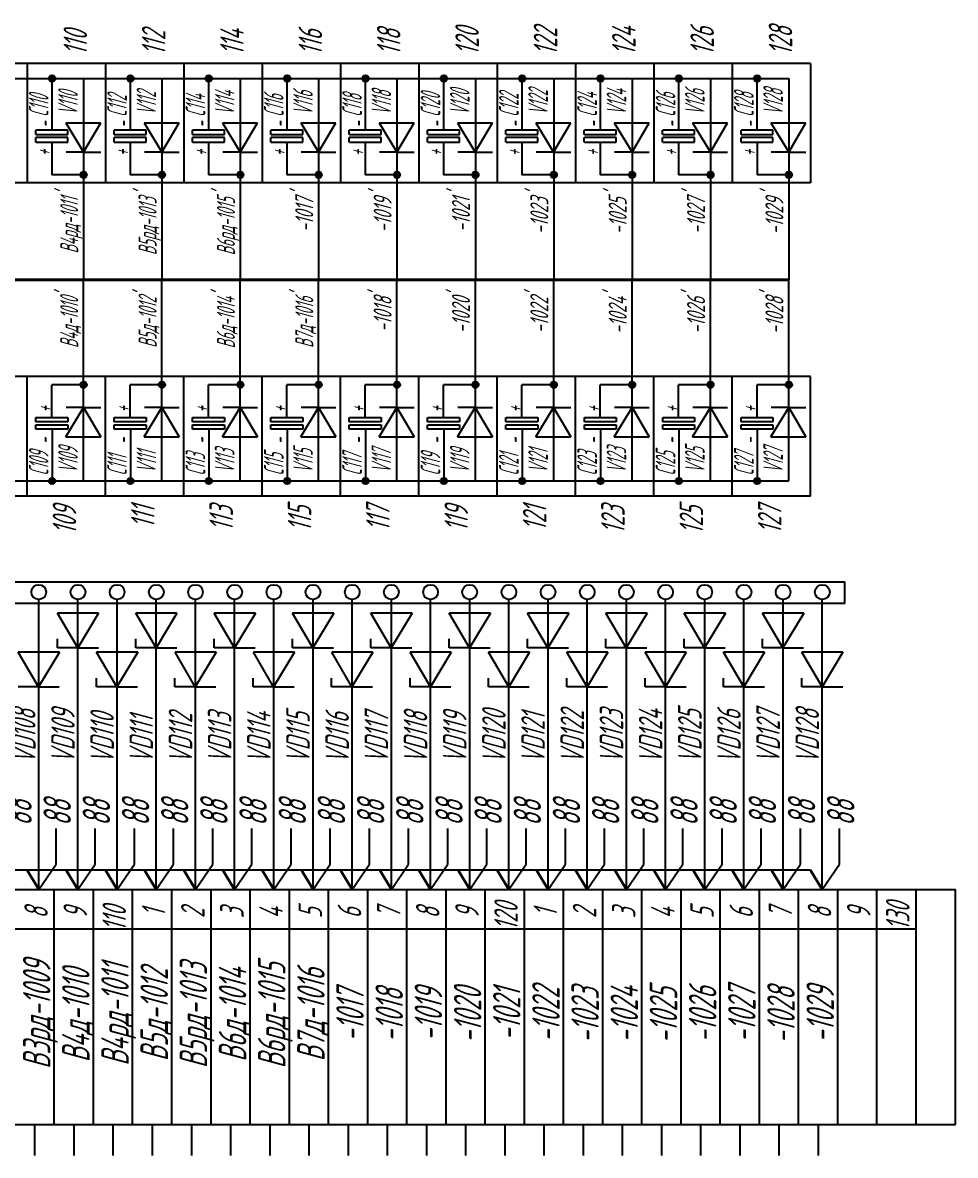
# Model space of a CAD drawing. Header units: millimetres. Extents: x -680 to 9204, y -4430 to 7779.
# Drawn here: x 4011 to 4130, y -177.6 to -33 of the extents above; entities that cross this region are included whole.
import ezdxf
from ezdxf.enums import TextEntityAlignment as Align

# ---------------------------------------------------------------- set-up
doc = ezdxf.new("R2010")
doc.units = ezdxf.units.MM
doc.layers.get('Defpoints').update_dxf_attribs({"color": 33})
doc.layers.add('ТЕКСТ', color=2, linetype='Continuous')
doc.styles.add('Simplex', font='simplex.shx', dxfattribs={"width": 0.7, "oblique": 15})

msp = doc.modelspace()

# ---------------------------------------------------------------- hatches: boundary and pattern name
h = msp.add_hatch(color=256)
edge = h.paths.add_edge_path()
edge.add_arc((4014.708, -40.125), 0.412, 0, 360)
h = msp.add_hatch(color=256)
edge = h.paths.add_edge_path()
edge.add_arc((4024.708, -40.125), 0.412, 0, 360)
h = msp.add_hatch(color=256)
edge = h.paths.add_edge_path()
edge.add_arc((4034.708, -40.125), 0.412, 0, 360)
h = msp.add_hatch(color=256)
edge = h.paths.add_edge_path()
edge.add_arc((4044.708, -40.125), 0.412, 0, 360)
h = msp.add_hatch(color=256)
edge = h.paths.add_edge_path()
edge.add_arc((4054.708, -40.125), 0.412, 0, 360)
h = msp.add_hatch(color=256)
edge = h.paths.add_edge_path()
edge.add_arc((4064.708, -40.125), 0.412, 0, 360)
h = msp.add_hatch(color=256)
edge = h.paths.add_edge_path()
edge.add_arc((4074.708, -40.125), 0.412, 0, 360)
h = msp.add_hatch(color=256)
edge = h.paths.add_edge_path()
edge.add_arc((4084.708, -40.125), 0.412, 0, 360)
h = msp.add_hatch(color=256)
edge = h.paths.add_edge_path()
edge.add_arc((4094.708, -40.125), 0.412, 0, 360)
h = msp.add_hatch(color=256)
edge = h.paths.add_edge_path()
edge.add_arc((4104.708, -40.125), 0.412, 0, 360)
h = msp.add_hatch(color=256)
edge = h.paths.add_edge_path()
edge.add_arc((4018.739, -52.416), 0.412, 0, 360)
h = msp.add_hatch(color=256)
edge = h.paths.add_edge_path()
edge.add_arc((4028.739, -52.416), 0.412, 0, 360)
h = msp.add_hatch(color=256)
edge = h.paths.add_edge_path()
edge.add_arc((4038.739, -52.416), 0.412, 0, 360)
h = msp.add_hatch(color=256)
edge = h.paths.add_edge_path()
edge.add_arc((4048.739, -52.416), 0.412, 0, 360)
h = msp.add_hatch(color=256)
edge = h.paths.add_edge_path()
edge.add_arc((4058.739, -52.416), 0.412, 0, 360)
h = msp.add_hatch(color=256)
edge = h.paths.add_edge_path()
edge.add_arc((4068.739, -52.416), 0.412, 0, 360)
h = msp.add_hatch(color=256)
edge = h.paths.add_edge_path()
edge.add_arc((4078.739, -52.416), 0.412, 0, 360)
h = msp.add_hatch(color=256)
edge = h.paths.add_edge_path()
edge.add_arc((4088.739, -52.416), 0.412, 0, 360)
h = msp.add_hatch(color=256)
edge = h.paths.add_edge_path()
edge.add_arc((4098.739, -52.416), 0.412, 0, 360)
h = msp.add_hatch(color=256)
edge = h.paths.add_edge_path()
edge.add_arc((4108.739, -52.416), 0.412, 0, 360)
h = msp.add_hatch(color=256)
edge = h.paths.add_edge_path()
edge.add_arc((4018.739, -79.206), 0.412, 0, 360)
h = msp.add_hatch(color=256)
edge = h.paths.add_edge_path()
edge.add_arc((4028.739, -79.206), 0.412, 0, 360)
h = msp.add_hatch(color=256)
edge = h.paths.add_edge_path()
edge.add_arc((4038.739, -79.206), 0.412, 0, 360)
h = msp.add_hatch(color=256)
edge = h.paths.add_edge_path()
edge.add_arc((4048.739, -79.206), 0.412, 0, 360)
h = msp.add_hatch(color=256)
edge = h.paths.add_edge_path()
edge.add_arc((4058.739, -79.206), 0.412, 0, 360)
h = msp.add_hatch(color=256)
edge = h.paths.add_edge_path()
edge.add_arc((4068.739, -79.206), 0.412, 0, 360)
h = msp.add_hatch(color=256)
edge = h.paths.add_edge_path()
edge.add_arc((4078.739, -79.206), 0.412, 0, 360)
h = msp.add_hatch(color=256)
edge = h.paths.add_edge_path()
edge.add_arc((4088.739, -79.206), 0.412, 0, 360)
h = msp.add_hatch(color=256)
edge = h.paths.add_edge_path()
edge.add_arc((4098.739, -79.206), 0.412, 0, 360)
h = msp.add_hatch(color=256)
edge = h.paths.add_edge_path()
edge.add_arc((4108.739, -79.206), 0.412, 0, 360)
h = msp.add_hatch(color=256)
edge = h.paths.add_edge_path()
edge.add_arc((4014.708, -91.497), 0.412, 0, 360)
h = msp.add_hatch(color=256)
edge = h.paths.add_edge_path()
edge.add_arc((4024.708, -91.497), 0.412, 0, 360)
h = msp.add_hatch(color=256)
edge = h.paths.add_edge_path()
edge.add_arc((4034.708, -91.497), 0.412, 0, 360)
h = msp.add_hatch(color=256)
edge = h.paths.add_edge_path()
edge.add_arc((4044.708, -91.497), 0.412, 0, 360)
h = msp.add_hatch(color=256)
edge = h.paths.add_edge_path()
edge.add_arc((4054.708, -91.497), 0.412, 0, 360)
h = msp.add_hatch(color=256)
edge = h.paths.add_edge_path()
edge.add_arc((4064.708, -91.497), 0.412, 0, 360)
h = msp.add_hatch(color=256)
edge = h.paths.add_edge_path()
edge.add_arc((4074.708, -91.497), 0.412, 0, 360)
h = msp.add_hatch(color=256)
edge = h.paths.add_edge_path()
edge.add_arc((4084.708, -91.497), 0.412, 0, 360)
h = msp.add_hatch(color=256)
edge = h.paths.add_edge_path()
edge.add_arc((4094.708, -91.497), 0.412, 0, 360)
h = msp.add_hatch(color=256)
edge = h.paths.add_edge_path()
edge.add_arc((4104.708, -91.497), 0.412, 0, 360)

# ---------------------------------------------------------------- linework, layer by layer
at = {"color": 30}
for p, q in [((4111.524, -38.191), (3469.054, -38.191)), ((4011.524, -38.191), (4011.524, -53.443)), ((4021.524, -38.191), (4021.524, -53.443)), ((4031.524, -38.191), (4031.524, -53.443)), ((4041.524, -38.191), (4041.524, -53.443)), ((4051.524, -38.191), (4051.524, -53.443)), ((4061.524, -38.191), (4061.524, -53.443)), ((4071.524, -38.191), (4071.524, -53.443)), ((4081.524, -38.191), (4081.524, -53.443)), ((4091.524, -38.191), (4091.524, -53.443)), ((4101.524, -38.191), (4101.524, -53.443)), ((4111.524, -38.191), (4111.524, -53.443)), ((4111.524, -53.443), (3469.054, -53.443)), ((4111.524, -78.179), (3469.054, -78.179)), ((4011.524, -93.43), (4011.524, -78.179)), ((4021.524, -93.43), (4021.524, -78.179)), ((4031.524, -93.43), (4031.524, -78.179)), ((4041.524, -93.43), (4041.524, -78.179)), ((4051.524, -93.43), (4051.524, -78.179)), ((4061.524, -93.43), (4061.524, -78.179)), ((4071.524, -93.43), (4071.524, -78.179)), ((4081.524, -93.43), (4081.524, -78.179)), ((4091.524, -93.43), (4091.524, -78.179)), ((4101.524, -93.43), (4101.524, -78.179)), ((4111.524, -93.43), (4111.524, -78.179)), ((4111.524, -93.43), (3469.054, -93.43))]:
    msp.add_line(p, q, dxfattribs=at)
at = {"color": 0}
for p, q in [((3473.491, -40.134), (4108.736, -40.136)), ((4014.683, -48.243), (4014.683, -52.407)), ((4024.683, -48.243), (4024.683, -52.407)), ((4034.683, -48.243), (4034.683, -52.407)), ((4044.683, -48.243), (4044.683, -52.407)), ((4054.683, -48.243), (4054.683, -52.407)), ((4064.683, -48.243), (4064.683, -52.407)), ((4074.683, -48.243), (4074.683, -52.407)), ((4084.683, -48.243), (4084.683, -52.407)), ((4094.683, -48.243), (4094.683, -52.407)), ((4104.683, -48.243), (4104.683, -52.407)), ((4014.683, -83.379), (4014.683, -79.214)), ((4024.683, -83.379), (4024.683, -79.214)), ((4034.683, -83.379), (4034.683, -79.214)), ((4044.683, -83.379), (4044.683, -79.214)), ((4054.683, -83.379), (4054.683, -79.214)), ((4064.683, -83.379), (4064.683, -79.214)), ((4074.683, -83.379), (4074.683, -79.214)), ((4084.683, -83.379), (4084.683, -79.214)), ((4094.683, -83.379), (4094.683, -79.214)), ((4104.683, -83.379), (4104.683, -79.214)), ((3466.982, -91.487), (4108.736, -91.484))]:
    msp.add_line(p, q, dxfattribs=at)
for p, q in [((4014.708, -46.725), (4014.708, -40.134)), ((4018.736, -40.136), (4018.736, -65.811)), ((4024.708, -46.725), (4024.708, -40.134)), ((4028.736, -40.136), (4028.736, -65.811)), ((4034.708, -46.725), (4034.708, -40.134)), ((4038.736, -40.136), (4038.736, -65.811)), ((4044.708, -46.725), (4044.708, -40.134)), ((4048.736, -40.136), (4048.736, -65.811)), ((4054.708, -46.725), (4054.708, -40.134)), ((4058.736, -40.136), (4058.736, -65.811)), ((4064.708, -46.725), (4064.708, -40.134)), ((4068.736, -40.136), (4068.736, -65.811)), ((4074.708, -46.725), (4074.708, -40.134)), ((4078.736, -40.136), (4078.736, -65.811)), ((4084.708, -46.725), (4084.708, -40.134)), ((4088.736, -40.136), (4088.736, -65.811)), ((4094.708, -46.725), (4094.708, -40.134)), ((4098.736, -40.136), (4098.736, -65.811)), ((4104.708, -46.725), (4104.708, -40.134)), ((4108.736, -40.136), (4108.736, -65.811)), ((4016.467, -45.765), (4018.73, -49.522)), ((4016.467, -45.765), (4020.928, -45.765)), ((4018.73, -49.522), (4020.928, -45.765)), ((4026.467, -45.765), (4028.73, -49.522)), ((4026.467, -45.765), (4030.928, -45.765)), ((4028.73, -49.522), (4030.928, -45.765)), ((4036.467, -45.765), (4038.73, -49.522)), ((4036.467, -45.765), (4040.928, -45.765)), ((4038.73, -49.522), (4040.928, -45.765)), ((4046.467, -45.765), (4048.73, -49.522)), ((4046.467, -45.765), (4050.928, -45.765)), ((4048.73, -49.522), (4050.928, -45.765)), ((4056.467, -45.765), (4058.73, -49.522)), ((4056.467, -45.765), (4060.928, -45.765)), ((4058.73, -49.522), (4060.928, -45.765)), ((4066.467, -45.765), (4068.73, -49.522)), ((4066.467, -45.765), (4070.928, -45.765)), ((4068.73, -49.522), (4070.928, -45.765)), ((4076.467, -45.765), (4078.73, -49.522)), ((4076.467, -45.765), (4080.928, -45.765)), ((4078.73, -49.522), (4080.928, -45.765)), ((4086.467, -45.765), (4088.73, -49.522)), ((4086.467, -45.765), (4090.928, -45.765)), ((4088.73, -49.522), (4090.928, -45.765)), ((4096.467, -45.765), (4098.73, -49.522)), ((4096.467, -45.765), (4100.928, -45.765)), ((4098.73, -49.522), (4100.928, -45.765)), ((4106.467, -45.765), (4108.73, -49.522)), ((4106.467, -45.765), (4110.928, -45.765)), ((4108.73, -49.522), (4110.928, -45.765)), ((4012.643, -47.292), (4012.643, -46.725)), ((4012.643, -48.243), (4012.643, -47.675)), ((4016.714, -46.725), (4012.648, -46.725)), ((4016.714, -47.675), (4012.648, -47.675)), ((4012.653, -47.292), (4016.714, -47.292)), ((4016.714, -47.292), (4016.714, -46.725)), ((4016.714, -48.243), (4016.714, -47.675)), ((4022.643, -47.292), (4022.643, -46.725)), ((4022.643, -48.243), (4022.643, -47.675)), ((4026.714, -46.725), (4022.648, -46.725)), ((4026.714, -47.675), (4022.648, -47.675)), ((4022.653, -47.292), (4026.714, -47.292)), ((4026.714, -47.292), (4026.714, -46.725)), ((4026.714, -48.243), (4026.714, -47.675)), ((4032.643, -47.292), (4032.643, -46.725)), ((4032.643, -48.243), (4032.643, -47.675)), ((4036.714, -46.725), (4032.648, -46.725)), ((4036.714, -47.675), (4032.648, -47.675)), ((4032.653, -47.292), (4036.714, -47.292)), ((4036.714, -47.292), (4036.714, -46.725)), ((4036.714, -48.243), (4036.714, -47.675)), ((4042.643, -47.292), (4042.643, -46.725)), ((4042.643, -48.243), (4042.643, -47.675)), ((4046.714, -46.725), (4042.648, -46.725)), ((4046.714, -47.675), (4042.648, -47.675)), ((4042.653, -47.292), (4046.714, -47.292)), ((4046.714, -47.292), (4046.714, -46.725)), ((4046.714, -48.243), (4046.714, -47.675)), ((4052.643, -47.292), (4052.643, -46.725)), ((4052.643, -48.243), (4052.643, -47.675)), ((4056.714, -46.725), (4052.648, -46.725)), ((4056.714, -47.675), (4052.648, -47.675)), ((4052.653, -47.292), (4056.714, -47.292)), ((4056.714, -47.292), (4056.714, -46.725)), ((4056.714, -48.243), (4056.714, -47.675)), ((4062.643, -47.292), (4062.643, -46.725)), ((4062.643, -48.243), (4062.643, -47.675)), ((4066.714, -46.725), (4062.648, -46.725)), ((4066.714, -47.675), (4062.648, -47.675)), ((4062.653, -47.292), (4066.714, -47.292)), ((4066.714, -47.292), (4066.714, -46.725)), ((4066.714, -48.243), (4066.714, -47.675)), ((4072.643, -47.292), (4072.643, -46.725)), ((4072.643, -48.243), (4072.643, -47.675)), ((4076.714, -46.725), (4072.648, -46.725)), ((4076.714, -47.675), (4072.648, -47.675)), ((4072.653, -47.292), (4076.714, -47.292)), ((4076.714, -47.292), (4076.714, -46.725)), ((4076.714, -48.243), (4076.714, -47.675)), ((4082.643, -47.292), (4082.643, -46.725)), ((4082.643, -48.243), (4082.643, -47.675)), ((4086.714, -46.725), (4082.648, -46.725)), ((4086.714, -47.675), (4082.648, -47.675)), ((4082.653, -47.292), (4086.714, -47.292)), ((4086.714, -47.292), (4086.714, -46.725)), ((4086.714, -48.243), (4086.714, -47.675)), ((4092.643, -47.292), (4092.643, -46.725)), ((4092.643, -48.243), (4092.643, -47.675)), ((4096.714, -46.725), (4092.648, -46.725)), ((4096.714, -47.675), (4092.648, -47.675)), ((4092.653, -47.292), (4096.714, -47.292)), ((4096.714, -47.292), (4096.714, -46.725)), ((4096.714, -48.243), (4096.714, -47.675)), ((4102.643, -47.292), (4102.643, -46.725)), ((4102.643, -48.243), (4102.643, -47.675)), ((4106.714, -46.725), (4102.648, -46.725)), ((4106.714, -47.675), (4102.648, -47.675)), ((4102.653, -47.292), (4106.714, -47.292)), ((4106.714, -47.292), (4106.714, -46.725)), ((4106.714, -48.243), (4106.714, -47.675)), ((4012.653, -48.243), (4016.714, -48.243)), ((4022.653, -48.243), (4026.714, -48.243)), ((4032.653, -48.243), (4036.714, -48.243)), ((4042.653, -48.243), (4046.714, -48.243)), ((4052.653, -48.243), (4056.714, -48.243)), ((4062.653, -48.243), (4066.714, -48.243)), ((4072.653, -48.243), (4076.714, -48.243)), ((4082.653, -48.243), (4086.714, -48.243)), ((4092.653, -48.243), (4096.714, -48.243)), ((4102.653, -48.243), (4106.714, -48.243)), ((4018.73, -49.522), (4016.496, -49.522)), ((4018.73, -49.522), (4020.933, -49.522)), ((4028.73, -49.522), (4026.496, -49.522)), ((4028.73, -49.522), (4030.933, -49.522)), ((4038.73, -49.522), (4036.496, -49.522)), ((4038.73, -49.522), (4040.933, -49.522)), ((4048.73, -49.522), (4046.496, -49.522)), ((4048.73, -49.522), (4050.933, -49.522)), ((4058.73, -49.522), (4056.496, -49.522)), ((4058.73, -49.522), (4060.933, -49.522)), ((4068.73, -49.522), (4066.496, -49.522)), ((4068.73, -49.522), (4070.933, -49.522)), ((4078.73, -49.522), (4076.496, -49.522)), ((4078.73, -49.522), (4080.933, -49.522)), ((4088.73, -49.522), (4086.496, -49.522)), ((4088.73, -49.522), (4090.933, -49.522)), ((4098.73, -49.522), (4096.496, -49.522)), ((4098.73, -49.522), (4100.933, -49.522)), ((4108.73, -49.522), (4106.496, -49.522)), ((4108.73, -49.522), (4110.933, -49.522)), ((4018.736, -52.407), (4014.683, -52.407)), ((4028.736, -52.407), (4024.683, -52.407)), ((4038.736, -52.407), (4034.683, -52.407)), ((4048.736, -52.407), (4044.683, -52.407)), ((4058.736, -52.407), (4054.683, -52.407)), ((4068.736, -52.407), (4064.683, -52.407)), ((4078.736, -52.407), (4074.683, -52.407)), ((4088.736, -52.407), (4084.683, -52.407)), ((4098.736, -52.407), (4094.683, -52.407)), ((4108.736, -52.407), (4104.683, -52.407)), ((4018.736, -91.484), (4018.736, -65.811)), ((4028.736, -91.484), (4028.736, -65.811)), ((4038.736, -91.484), (4038.736, -65.811)), ((4048.736, -91.484), (4048.736, -65.811)), ((4058.736, -91.484), (4058.736, -65.811)), ((4068.736, -91.484), (4068.736, -65.811)), ((4078.736, -91.484), (4078.736, -65.811)), ((4088.736, -91.484), (4088.736, -65.811)), ((4098.736, -91.484), (4098.736, -65.811)), ((4108.736, -91.484), (4108.736, -65.811)), ((4018.736, -79.214), (4014.683, -79.214)), ((4028.736, -79.214), (4024.683, -79.214)), ((4038.736, -79.214), (4034.683, -79.214)), ((4048.736, -79.214), (4044.683, -79.214)), ((4058.736, -79.214), (4054.683, -79.214)), ((4068.736, -79.214), (4064.683, -79.214)), ((4078.736, -79.214), (4074.683, -79.214)), ((4088.736, -79.214), (4084.683, -79.214)), ((4098.736, -79.214), (4094.683, -79.214)), ((4108.736, -79.214), (4104.683, -79.214)), ((4016.467, -85.857), (4018.73, -82.1)), ((4018.73, -82.1), (4016.496, -82.1)), ((4018.73, -82.1), (4020.928, -85.857)), ((4018.73, -82.1), (4020.933, -82.1)), ((4026.467, -85.857), (4028.73, -82.1)), ((4028.73, -82.1), (4026.496, -82.1)), ((4028.73, -82.1), (4030.928, -85.857)), ((4028.73, -82.1), (4030.933, -82.1)), ((4036.467, -85.857), (4038.73, -82.1)), ((4038.73, -82.1), (4036.496, -82.1)), ((4038.73, -82.1), (4040.928, -85.857)), ((4038.73, -82.1), (4040.933, -82.1)), ((4046.467, -85.857), (4048.73, -82.1)), ((4048.73, -82.1), (4046.496, -82.1)), ((4048.73, -82.1), (4050.928, -85.857)), ((4048.73, -82.1), (4050.933, -82.1)), ((4056.467, -85.857), (4058.73, -82.1)), ((4058.73, -82.1), (4056.496, -82.1)), ((4058.73, -82.1), (4060.928, -85.857)), ((4058.73, -82.1), (4060.933, -82.1)), ((4066.467, -85.857), (4068.73, -82.1)), ((4068.73, -82.1), (4066.496, -82.1)), ((4068.73, -82.1), (4070.928, -85.857)), ((4068.73, -82.1), (4070.933, -82.1)), ((4076.467, -85.857), (4078.73, -82.1)), ((4078.73, -82.1), (4076.496, -82.1)), ((4078.73, -82.1), (4080.928, -85.857)), ((4078.73, -82.1), (4080.933, -82.1)), ((4086.467, -85.857), (4088.73, -82.1)), ((4088.73, -82.1), (4086.496, -82.1)), ((4088.73, -82.1), (4090.928, -85.857)), ((4088.73, -82.1), (4090.933, -82.1)), ((4096.467, -85.857), (4098.73, -82.1)), ((4098.73, -82.1), (4096.496, -82.1)), ((4098.73, -82.1), (4100.928, -85.857)), ((4098.73, -82.1), (4100.933, -82.1)), ((4106.467, -85.857), (4108.73, -82.1)), ((4108.73, -82.1), (4106.496, -82.1)), ((4108.73, -82.1), (4110.928, -85.857)), ((4108.73, -82.1), (4110.933, -82.1)), ((4012.648, -83.946), (4012.648, -83.379)), ((4012.653, -83.379), (4016.714, -83.379)), ((4016.714, -83.379), (4016.714, -83.946)), ((4016.714, -83.379), (4016.714, -83.946)), ((4022.648, -83.946), (4022.648, -83.379)), ((4022.653, -83.379), (4026.714, -83.379)), ((4026.714, -83.379), (4026.714, -83.946)), ((4026.714, -83.379), (4026.714, -83.946)), ((4032.648, -83.946), (4032.648, -83.379)), ((4032.653, -83.379), (4036.714, -83.379)), ((4036.714, -83.379), (4036.714, -83.946)), ((4036.714, -83.379), (4036.714, -83.946)), ((4042.648, -83.946), (4042.648, -83.379)), ((4042.653, -83.379), (4046.714, -83.379)), ((4046.714, -83.379), (4046.714, -83.946)), ((4046.714, -83.379), (4046.714, -83.946)), ((4052.648, -83.946), (4052.648, -83.379)), ((4052.653, -83.379), (4056.714, -83.379)), ((4056.714, -83.379), (4056.714, -83.946)), ((4056.714, -83.379), (4056.714, -83.946)), ((4062.648, -83.946), (4062.648, -83.379)), ((4062.653, -83.379), (4066.714, -83.379)), ((4066.714, -83.379), (4066.714, -83.946)), ((4066.714, -83.379), (4066.714, -83.946)), ((4072.648, -83.946), (4072.648, -83.379)), ((4072.653, -83.379), (4076.714, -83.379)), ((4076.714, -83.379), (4076.714, -83.946)), ((4076.714, -83.379), (4076.714, -83.946)), ((4082.648, -83.946), (4082.648, -83.379)), ((4082.653, -83.379), (4086.714, -83.379)), ((4086.714, -83.379), (4086.714, -83.946)), ((4086.714, -83.379), (4086.714, -83.946)), ((4092.648, -83.946), (4092.648, -83.379)), ((4092.653, -83.379), (4096.714, -83.379)), ((4096.714, -83.379), (4096.714, -83.946)), ((4096.714, -83.379), (4096.714, -83.946)), ((4102.648, -83.946), (4102.648, -83.379)), ((4102.653, -83.379), (4106.714, -83.379)), ((4106.714, -83.379), (4106.714, -83.946)), ((4106.714, -83.379), (4106.714, -83.946)), ((4016.714, -83.946), (4012.648, -83.946)), ((4012.648, -84.897), (4012.648, -84.329)), ((4016.714, -84.897), (4012.648, -84.897)), ((4012.653, -84.329), (4016.714, -84.329)), ((4014.708, -84.897), (4014.708, -91.487)), ((4016.714, -84.329), (4016.714, -84.897)), ((4016.714, -84.329), (4016.714, -84.897)), ((4026.714, -83.946), (4022.648, -83.946)), ((4022.648, -84.897), (4022.648, -84.329)), ((4026.714, -84.897), (4022.648, -84.897)), ((4022.653, -84.329), (4026.714, -84.329)), ((4024.708, -84.897), (4024.708, -91.487)), ((4026.714, -84.329), (4026.714, -84.897)), ((4026.714, -84.329), (4026.714, -84.897)), ((4036.714, -83.946), (4032.648, -83.946)), ((4032.648, -84.897), (4032.648, -84.329)), ((4036.714, -84.897), (4032.648, -84.897)), ((4032.653, -84.329), (4036.714, -84.329)), ((4034.708, -84.897), (4034.708, -91.487)), ((4036.714, -84.329), (4036.714, -84.897)), ((4036.714, -84.329), (4036.714, -84.897)), ((4046.714, -83.946), (4042.648, -83.946)), ((4042.648, -84.897), (4042.648, -84.329)), ((4046.714, -84.897), (4042.648, -84.897)), ((4042.653, -84.329), (4046.714, -84.329)), ((4044.708, -84.897), (4044.708, -91.487)), ((4046.714, -84.329), (4046.714, -84.897)), ((4046.714, -84.329), (4046.714, -84.897)), ((4056.714, -83.946), (4052.648, -83.946)), ((4052.648, -84.897), (4052.648, -84.329)), ((4056.714, -84.897), (4052.648, -84.897)), ((4052.653, -84.329), (4056.714, -84.329)), ((4054.708, -84.897), (4054.708, -91.487)), ((4056.714, -84.329), (4056.714, -84.897)), ((4056.714, -84.329), (4056.714, -84.897)), ((4066.714, -83.946), (4062.648, -83.946)), ((4062.648, -84.897), (4062.648, -84.329)), ((4066.714, -84.897), (4062.648, -84.897)), ((4062.653, -84.329), (4066.714, -84.329)), ((4064.708, -84.897), (4064.708, -91.487)), ((4066.714, -84.329), (4066.714, -84.897)), ((4066.714, -84.329), (4066.714, -84.897)), ((4076.714, -83.946), (4072.648, -83.946)), ((4072.648, -84.897), (4072.648, -84.329)), ((4076.714, -84.897), (4072.648, -84.897)), ((4072.653, -84.329), (4076.714, -84.329)), ((4074.708, -84.897), (4074.708, -91.487)), ((4076.714, -84.329), (4076.714, -84.897)), ((4076.714, -84.329), (4076.714, -84.897)), ((4086.714, -83.946), (4082.648, -83.946)), ((4082.648, -84.897), (4082.648, -84.329)), ((4086.714, -84.897), (4082.648, -84.897)), ((4082.653, -84.329), (4086.714, -84.329)), ((4084.708, -84.897), (4084.708, -91.487)), ((4086.714, -84.329), (4086.714, -84.897)), ((4086.714, -84.329), (4086.714, -84.897)), ((4096.714, -83.946), (4092.648, -83.946)), ((4092.648, -84.897), (4092.648, -84.329)), ((4096.714, -84.897), (4092.648, -84.897)), ((4092.653, -84.329), (4096.714, -84.329)), ((4094.708, -84.897), (4094.708, -91.487)), ((4096.714, -84.329), (4096.714, -84.897)), ((4096.714, -84.329), (4096.714, -84.897)), ((4106.714, -83.946), (4102.648, -83.946)), ((4102.648, -84.897), (4102.648, -84.329)), ((4106.714, -84.897), (4102.648, -84.897)), ((4102.653, -84.329), (4106.714, -84.329)), ((4104.708, -84.897), (4104.708, -91.487)), ((4106.714, -84.329), (4106.714, -84.897)), ((4106.714, -84.329), (4106.714, -84.897)), ((4016.467, -85.857), (4020.928, -85.857)), ((4026.467, -85.857), (4030.928, -85.857)), ((4036.467, -85.857), (4040.928, -85.857)), ((4046.467, -85.857), (4050.928, -85.857)), ((4056.467, -85.857), (4060.928, -85.857)), ((4066.467, -85.857), (4070.928, -85.857)), ((4076.467, -85.857), (4080.928, -85.857)), ((4086.467, -85.857), (4090.928, -85.857)), ((4096.467, -85.857), (4100.928, -85.857)), ((4106.467, -85.857), (4110.928, -85.857)), ((3771.627, -104.345), (4115.88, -104.345)), ((4013.018, -143.622), (4013.018, -106.619)), ((4018.018, -143.622), (4018.018, -106.619)), ((4023.018, -143.622), (4023.018, -106.619)), ((4028.018, -143.622), (4028.018, -106.619)), ((4033.018, -143.622), (4033.018, -106.619)), ((4038.018, -143.622), (4038.018, -106.619)), ((4043.018, -143.622), (4043.018, -106.619)), ((4048.018, -143.622), (4048.018, -106.619)), ((4053.018, -143.622), (4053.018, -106.619)), ((4058.018, -143.622), (4058.018, -106.619)), ((4063.018, -143.622), (4063.018, -106.619)), ((4068.018, -143.622), (4068.018, -106.619)), ((4073.018, -143.622), (4073.018, -106.619)), ((4078.018, -143.622), (4078.018, -106.619)), ((4083.018, -143.622), (4083.018, -106.619)), ((4088.018, -143.622), (4088.018, -106.619)), ((4093.018, -143.622), (4093.018, -106.619)), ((4098.018, -143.622), (4098.018, -106.619)), ((4103.018, -143.622), (4103.018, -106.619)), ((4108.018, -143.622), (4108.018, -106.619)), ((4113.018, -143.622), (4113.018, -106.619)), ((4115.88, -107.125), (3771.627, -107.125)), ((4111.527, -141.166), (3468.445, -141.166))]:
    msp.add_line(p, q)
at = {"color": 1, "lineweight": 40}
for p, q in [((3468.445, -65.811), (4108.736, -65.811)), ((4011.527, -141.166), (4013.018, -143.621)), ((4016.527, -141.166), (4018.018, -143.621)), ((4021.527, -141.166), (4023.018, -143.621)), ((4026.527, -141.166), (4028.018, -143.621)), ((4031.527, -141.166), (4033.018, -143.621)), ((4036.527, -141.166), (4038.018, -143.621)), ((4041.527, -141.166), (4043.018, -143.621)), ((4046.527, -141.166), (4048.018, -143.621)), ((4051.527, -141.166), (4053.018, -143.621)), ((4056.527, -141.166), (4058.018, -143.621)), ((4061.527, -141.166), (4063.018, -143.621)), ((4066.527, -141.166), (4068.018, -143.621)), ((4071.527, -141.166), (4073.018, -143.621)), ((4076.527, -141.166), (4078.018, -143.621)), ((4081.527, -141.166), (4083.018, -143.621)), ((4086.527, -141.166), (4088.018, -143.621)), ((4091.527, -141.166), (4093.018, -143.621)), ((4096.527, -141.166), (4098.018, -143.621)), ((4101.527, -141.166), (4103.018, -143.621)), ((4106.527, -141.166), (4108.018, -143.621)), ((4111.527, -141.166), (4113.018, -143.621))]:
    msp.add_line(p, q, dxfattribs=at)
at = {"lineweight": -3}
msp.add_line((4115.88, -107.125), (4115.88, -104.345), dxfattribs=at)
at = {"color": 6}
for p, q in [((4020.657, -108.351), (4015.403, -108.351)), ((4017.992, -112.777), (4015.403, -108.351)), ((4020.657, -108.351), (4017.992, -112.777)), ((4030.657, -108.351), (4025.403, -108.351)), ((4027.992, -112.777), (4025.403, -108.351)), ((4030.657, -108.351), (4027.992, -112.777)), ((4040.657, -108.351), (4035.403, -108.351)), ((4037.992, -112.777), (4035.403, -108.351)), ((4040.657, -108.351), (4037.992, -112.777)), ((4050.657, -108.351), (4045.403, -108.351)), ((4047.992, -112.777), (4045.403, -108.351)), ((4050.657, -108.351), (4047.992, -112.777)), ((4060.657, -108.351), (4055.403, -108.351)), ((4057.992, -112.777), (4055.403, -108.351)), ((4060.657, -108.351), (4057.992, -112.777)), ((4070.657, -108.351), (4065.403, -108.351)), ((4067.992, -112.777), (4065.403, -108.351)), ((4070.657, -108.351), (4067.992, -112.777)), ((4080.657, -108.351), (4075.403, -108.351)), ((4077.992, -112.777), (4075.403, -108.351)), ((4080.657, -108.351), (4077.992, -112.777)), ((4090.657, -108.351), (4085.403, -108.351)), ((4087.992, -112.777), (4085.403, -108.351)), ((4090.657, -108.351), (4087.992, -112.777)), ((4100.657, -108.351), (4095.403, -108.351)), ((4097.992, -112.777), (4095.403, -108.351)), ((4100.657, -108.351), (4097.992, -112.777)), ((4110.657, -108.351), (4105.403, -108.351)), ((4107.992, -112.777), (4105.403, -108.351)), ((4110.657, -108.351), (4107.992, -112.777)), ((4015.397, -112.777), (4015.397, -111.655)), ((4025.397, -112.777), (4025.397, -111.655)), ((4035.397, -112.777), (4035.397, -111.655)), ((4045.397, -112.777), (4045.397, -111.655)), ((4055.397, -112.777), (4055.397, -111.655)), ((4065.397, -112.777), (4065.397, -111.655)), ((4075.397, -112.777), (4075.397, -111.655)), ((4085.397, -112.777), (4085.397, -111.655)), ((4095.397, -112.777), (4095.397, -111.655)), ((4105.397, -112.777), (4105.397, -111.655)), ((4015.657, -113.337), (4010.403, -113.337)), ((4012.992, -117.762), (4010.403, -113.337)), ((4015.657, -113.337), (4012.992, -117.762)), ((4017.992, -112.777), (4015.397, -112.777)), ((4017.992, -112.777), (4020.623, -112.777)), ((4025.657, -113.337), (4020.403, -113.337)), ((4022.992, -117.762), (4020.403, -113.337)), ((4025.657, -113.337), (4022.992, -117.762)), ((4027.992, -112.777), (4025.397, -112.777)), ((4027.992, -112.777), (4030.623, -112.777)), ((4035.657, -113.337), (4030.403, -113.337)), ((4032.992, -117.762), (4030.403, -113.337)), ((4035.657, -113.337), (4032.992, -117.762)), ((4037.992, -112.777), (4035.397, -112.777)), ((4037.992, -112.777), (4040.623, -112.777)), ((4045.657, -113.337), (4040.403, -113.337)), ((4042.992, -117.762), (4040.403, -113.337)), ((4045.657, -113.337), (4042.992, -117.762)), ((4047.992, -112.777), (4045.397, -112.777)), ((4047.992, -112.777), (4050.623, -112.777)), ((4055.657, -113.337), (4050.403, -113.337)), ((4052.992, -117.762), (4050.403, -113.337)), ((4055.657, -113.337), (4052.992, -117.762)), ((4057.992, -112.777), (4055.397, -112.777)), ((4057.992, -112.777), (4060.623, -112.777)), ((4065.657, -113.337), (4060.403, -113.337)), ((4062.992, -117.762), (4060.403, -113.337)), ((4065.657, -113.337), (4062.992, -117.762)), ((4067.992, -112.777), (4065.397, -112.777)), ((4067.992, -112.777), (4070.623, -112.777)), ((4075.657, -113.337), (4070.403, -113.337)), ((4072.992, -117.762), (4070.403, -113.337)), ((4075.657, -113.337), (4072.992, -117.762)), ((4077.992, -112.777), (4075.397, -112.777)), ((4077.992, -112.777), (4080.623, -112.777)), ((4085.657, -113.337), (4080.403, -113.337)), ((4082.992, -117.762), (4080.403, -113.337)), ((4085.657, -113.337), (4082.992, -117.762)), ((4087.992, -112.777), (4085.397, -112.777)), ((4087.992, -112.777), (4090.623, -112.777)), ((4095.657, -113.337), (4090.403, -113.337)), ((4092.992, -117.762), (4090.403, -113.337)), ((4095.657, -113.337), (4092.992, -117.762)), ((4097.992, -112.777), (4095.397, -112.777)), ((4097.992, -112.777), (4100.623, -112.777)), ((4105.657, -113.337), (4100.403, -113.337)), ((4102.992, -117.762), (4100.403, -113.337)), ((4105.657, -113.337), (4102.992, -117.762)), ((4107.992, -112.777), (4105.397, -112.777)), ((4107.992, -112.777), (4110.623, -112.777)), ((4115.657, -113.337), (4110.403, -113.337)), ((4112.992, -117.762), (4110.403, -113.337)), ((4115.657, -113.337), (4112.992, -117.762)), ((4020.397, -117.762), (4020.397, -116.641)), ((4030.397, -117.762), (4030.397, -116.641)), ((4040.397, -117.762), (4040.397, -116.641)), ((4050.397, -117.762), (4050.397, -116.641)), ((4060.397, -117.762), (4060.397, -116.641)), ((4070.397, -117.762), (4070.397, -116.641)), ((4080.397, -117.762), (4080.397, -116.641)), ((4090.397, -117.762), (4090.397, -116.641)), ((4100.397, -117.762), (4100.397, -116.641)), ((4110.397, -117.762), (4110.397, -116.641)), ((4012.992, -117.762), (4010.397, -117.762)), ((4012.992, -117.762), (4015.623, -117.762)), ((4022.992, -117.762), (4020.397, -117.762)), ((4022.992, -117.762), (4025.623, -117.762)), ((4032.992, -117.762), (4030.397, -117.762)), ((4032.992, -117.762), (4035.623, -117.762)), ((4042.992, -117.762), (4040.397, -117.762)), ((4042.992, -117.762), (4045.623, -117.762)), ((4052.992, -117.762), (4050.397, -117.762)), ((4052.992, -117.762), (4055.623, -117.762)), ((4062.992, -117.762), (4060.397, -117.762)), ((4062.992, -117.762), (4065.623, -117.762)), ((4072.992, -117.762), (4070.397, -117.762)), ((4072.992, -117.762), (4075.623, -117.762)), ((4082.992, -117.762), (4080.397, -117.762)), ((4082.992, -117.762), (4085.623, -117.762)), ((4092.992, -117.762), (4090.397, -117.762)), ((4092.992, -117.762), (4095.623, -117.762)), ((4102.992, -117.762), (4100.397, -117.762)), ((4102.992, -117.762), (4105.623, -117.762)), ((4112.992, -117.762), (4110.397, -117.762)), ((4112.992, -117.762), (4115.623, -117.762))]:
    msp.add_line(p, q, dxfattribs=at)
at = {"color": 3}
for p, q in [((4015.222, -140.401), (4015.222, -135.866)), ((4020.222, -140.401), (4020.222, -135.866)), ((4025.222, -140.401), (4025.222, -135.866)), ((4030.222, -140.401), (4030.222, -135.866)), ((4035.222, -140.401), (4035.222, -135.866)), ((4040.222, -140.401), (4040.222, -135.866)), ((4045.222, -140.401), (4045.222, -135.866)), ((4050.222, -140.401), (4050.222, -135.866)), ((4055.222, -140.401), (4055.222, -135.866)), ((4060.222, -140.401), (4060.222, -135.866)), ((4065.222, -140.401), (4065.222, -135.866)), ((4070.222, -140.401), (4070.222, -135.866)), ((4075.222, -140.401), (4075.222, -135.866)), ((4080.222, -140.401), (4080.222, -135.866)), ((4085.222, -140.401), (4085.222, -135.866)), ((4090.222, -140.401), (4090.222, -135.866)), ((4095.222, -140.401), (4095.222, -135.866)), ((4100.222, -140.401), (4100.222, -135.866)), ((4105.222, -140.401), (4105.222, -135.866)), ((4110.222, -140.401), (4110.222, -135.866)), ((4115.222, -140.401), (4115.222, -135.866)), ((4013.018, -143.621), (4015.222, -140.401)), ((4018.018, -143.621), (4020.222, -140.401)), ((4023.018, -143.621), (4025.222, -140.401)), ((4028.018, -143.621), (4030.222, -140.401)), ((4033.018, -143.621), (4035.222, -140.401)), ((4038.018, -143.621), (4040.222, -140.401)), ((4043.018, -143.621), (4045.222, -140.401)), ((4048.018, -143.621), (4050.222, -140.401)), ((4053.018, -143.621), (4055.222, -140.401)), ((4058.018, -143.621), (4060.222, -140.401)), ((4063.018, -143.621), (4065.222, -140.401)), ((4068.018, -143.621), (4070.222, -140.401)), ((4073.018, -143.621), (4075.222, -140.401)), ((4078.018, -143.621), (4080.222, -140.401)), ((4083.018, -143.621), (4085.222, -140.401)), ((4088.018, -143.621), (4090.222, -140.401)), ((4093.018, -143.621), (4095.222, -140.401)), ((4098.018, -143.621), (4100.222, -140.401)), ((4103.018, -143.621), (4105.222, -140.401)), ((4108.018, -143.621), (4110.222, -140.401)), ((4113.018, -143.621), (4115.222, -140.401)), ((4012.488, -173.621), (4012.488, -177.561)), ((4017.488, -173.621), (4017.488, -177.561)), ((4022.488, -173.621), (4022.488, -177.561)), ((4027.488, -173.621), (4027.488, -177.561)), ((4032.488, -173.621), (4032.488, -177.561)), ((4037.488, -173.621), (4037.488, -177.561)), ((4042.488, -173.621), (4042.488, -177.561)), ((4047.488, -173.621), (4047.488, -177.561)), ((4052.488, -173.621), (4052.488, -177.561)), ((4057.488, -173.621), (4057.488, -177.561)), ((4062.488, -173.621), (4062.488, -177.561)), ((4067.488, -173.621), (4067.488, -177.561)), ((4072.488, -173.621), (4072.488, -177.561)), ((4077.488, -173.621), (4077.488, -177.561)), ((4082.488, -173.621), (4082.488, -177.561)), ((4087.488, -173.621), (4087.488, -177.561)), ((4092.488, -173.621), (4092.488, -177.561)), ((4097.488, -173.621), (4097.488, -177.561)), ((4102.488, -173.621), (4102.488, -177.561)), ((4107.488, -173.621), (4107.488, -177.561)), ((4112.488, -173.621), (4112.488, -177.561))]:
    msp.add_line(p, q, dxfattribs=at)
at = {"color": 2}
for p, q in [((3469.998, -143.621), (4129.998, -143.621)), ((4014.998, -173.621), (4014.998, -143.621)), ((4019.998, -173.621), (4019.998, -143.621)), ((4024.998, -173.621), (4024.998, -143.621)), ((4029.998, -173.621), (4029.998, -143.621)), ((4034.998, -173.621), (4034.998, -143.621)), ((4039.998, -173.621), (4039.998, -143.621)), ((4044.998, -173.621), (4044.998, -143.621)), ((4049.998, -173.621), (4049.998, -143.621)), ((4054.998, -173.621), (4054.998, -143.621)), ((4059.998, -173.621), (4059.998, -143.621)), ((4064.998, -173.621), (4064.998, -143.621)), ((4069.998, -173.621), (4069.998, -143.621)), ((4074.998, -173.621), (4074.998, -143.621)), ((4079.998, -173.621), (4079.998, -143.621)), ((4079.998, -173.621), (4079.998, -143.621)), ((4084.998, -173.621), (4084.998, -143.621)), ((4084.998, -173.621), (4084.998, -143.621)), ((4089.998, -173.621), (4089.998, -143.621)), ((4089.998, -173.621), (4089.998, -143.621)), ((4094.998, -173.621), (4094.998, -143.621)), ((4094.998, -173.621), (4094.998, -143.621)), ((4099.998, -173.621), (4099.998, -143.621)), ((4099.998, -173.621), (4099.998, -143.621)), ((4104.998, -173.621), (4104.998, -143.621)), ((4109.998, -173.621), (4109.998, -143.621)), ((4114.998, -173.621), (4114.998, -143.621)), ((4119.998, -173.621), (4119.998, -143.621)), ((4124.998, -173.621), (4124.998, -143.621)), ((4129.998, -173.621), (4129.998, -143.621)), ((3474.998, -148.653), (4124.998, -148.653)), ((3469.998, -173.621), (4129.998, -173.621))]:
    msp.add_line(p, q, dxfattribs=at)
for centre, radius in [((4014.708, -40.125), 0.412), ((4024.708, -40.125), 0.412), ((4034.708, -40.125), 0.412), ((4044.708, -40.125), 0.412), ((4054.708, -40.125), 0.412), ((4064.708, -40.125), 0.412), ((4074.708, -40.125), 0.412), ((4084.708, -40.125), 0.412), ((4094.708, -40.125), 0.412), ((4104.708, -40.125), 0.412), ((4018.739, -52.416), 0.412), ((4028.739, -52.416), 0.412), ((4038.739, -52.416), 0.412), ((4048.739, -52.416), 0.412), ((4058.739, -52.416), 0.412), ((4068.739, -52.416), 0.412), ((4078.739, -52.416), 0.412), ((4088.739, -52.416), 0.412), ((4098.739, -52.416), 0.412), ((4108.739, -52.416), 0.412), ((4018.739, -79.206), 0.412), ((4028.739, -79.206), 0.412), ((4038.739, -79.206), 0.412), ((4048.739, -79.206), 0.412), ((4058.739, -79.206), 0.412), ((4068.739, -79.206), 0.412), ((4078.739, -79.206), 0.412), ((4088.739, -79.206), 0.412), ((4098.739, -79.206), 0.412), ((4108.739, -79.206), 0.412), ((4014.708, -91.497), 0.412), ((4024.708, -91.497), 0.412), ((4034.708, -91.497), 0.412), ((4044.708, -91.497), 0.412), ((4054.708, -91.497), 0.412), ((4064.708, -91.497), 0.412), ((4074.708, -91.497), 0.412), ((4084.708, -91.497), 0.412), ((4094.708, -91.497), 0.412), ((4104.708, -91.497), 0.412), ((4013.018, -105.677), 0.943), ((4018.018, -105.677), 0.943), ((4023.018, -105.677), 0.943), ((4028.018, -105.677), 0.943), ((4033.018, -105.677), 0.943), ((4038.018, -105.677), 0.943), ((4043.018, -105.677), 0.943), ((4048.018, -105.677), 0.943), ((4053.018, -105.677), 0.943), ((4058.018, -105.677), 0.943), ((4063.018, -105.677), 0.943), ((4068.018, -105.677), 0.943), ((4073.018, -105.677), 0.943), ((4078.018, -105.677), 0.943), ((4083.018, -105.677), 0.943), ((4088.018, -105.677), 0.943), ((4093.018, -105.677), 0.943), ((4098.018, -105.677), 0.943), ((4103.018, -105.677), 0.943), ((4108.018, -105.677), 0.943), ((4113.018, -105.677), 0.943)]:
    msp.add_circle(centre, radius)

# ---------------------------------------------------------------- texts
at = {"layer": 'Defpoints', "style": 'Simplex', "oblique": 15, "width": 0.6}
for s, p in [('-1017', (4054.497, -159.731)), ('-1018', (4059.497, -159.731)), ('-1019', (4064.497, -159.623)), ('-1020', (4069.497, -159.731)), ('-1021', (4074.497, -159.623)), ('-1022', (4079.497, -159.623)), ('-1023', (4084.497, -159.731)), ('-1024', (4089.497, -159.623)), ('-1025', (4094.497, -159.731)), ('-1026', (4099.497, -159.623)), ('-1027', (4104.497, -159.623)), ('-1028', (4109.497, -159.731)), ('-1029', (4114.497, -159.623))]:
    msp.add_text(s, height=3.5, rotation=90, dxfattribs=at).set_placement(p, align=Align.CENTER)
at = {"layer": 'ТЕКСТ', "style": 'Simplex', "oblique": 15}
for s, height, width, p in [('120', 3, 0.6, (4069.184, -37.148)), ('122', 3, 0.6, (4079.184, -37.148)), ('126', 3, 0.6, (4099.184, -37.148)), ('128', 3, 0.6, (4109.184, -37.148)), ('110', 3, 0.6, (4019.184, -37.148)), ('112', 3, 0.6, (4029.184, -37.148)), ('114', 3, 0.6, (4039.184, -37.148)), ('116', 3, 0.6, (4049.184, -37.148)), ('118', 3, 0.6, (4059.184, -37.148)), ('124', 3, 0.6, (4089.184, -37.148)), ('С110', 2.5, 0.45, (4014.259, -45.008)), ('V110', 2.5, 0.45, (4017.993, -44.835)), ('С112', 2.5, 0.45, (4024.259, -45.008)), ('V112', 2.5, 0.45, (4027.993, -44.835)), ('С114', 2.5, 0.45, (4034.259, -45.008)), ('V114', 2.5, 0.45, (4037.993, -44.835)), ('С116', 2.5, 0.45, (4044.259, -45.008)), ('V116', 2.5, 0.45, (4047.993, -44.835)), ('С118', 2.5, 0.45, (4054.259, -45.008)), ('V118', 2.5, 0.45, (4057.993, -44.835)), ('С120', 2.5, 0.45, (4064.259, -45.008)), ('V120', 2.5, 0.45, (4067.993, -44.835)), ('С122', 2.5, 0.45, (4074.259, -45.008)), ('V122', 2.5, 0.45, (4077.993, -44.835)), ('С124', 2.5, 0.45, (4084.259, -45.008)), ('V124', 2.5, 0.45, (4087.993, -44.835)), ('С126', 2.5, 0.45, (4094.259, -45.008)), ('V126', 2.5, 0.45, (4097.993, -44.835)), ('С128', 2.5, 0.45, (4104.259, -45.008)), ('V128', 2.5, 0.45, (4107.993, -44.835)), ('-', 2.5, 0.45, (4014.881, -46.474)), ('-', 2.5, 0.45, (4024.881, -46.474)), ('-', 2.5, 0.45, (4034.881, -46.474)), ('-', 2.5, 0.45, (4044.881, -46.474)), ('-', 2.5, 0.45, (4054.881, -46.474)), ('-', 2.5, 0.45, (4064.881, -46.474)), ('-', 2.5, 0.45, (4074.881, -46.474)), ('-', 2.5, 0.45, (4084.881, -46.474)), ('-', 2.5, 0.45, (4094.881, -46.474)), ('-', 2.5, 0.45, (4104.881, -46.474)), ('+', 2.5, 0.45, (4014.76, -50.086)), ('+', 2.5, 0.45, (4024.76, -50.086)), ('+', 2.5, 0.45, (4034.76, -50.086)), ('+', 2.5, 0.45, (4044.76, -50.086)), ('+', 2.5, 0.45, (4054.76, -50.086)), ('+', 2.5, 0.45, (4064.76, -50.086)), ('+', 2.5, 0.45, (4074.76, -50.086)), ('+', 2.5, 0.45, (4084.76, -50.086)), ('+', 2.5, 0.45, (4094.76, -50.086)), ('+', 2.5, 0.45, (4104.76, -50.086)), ("'", 2.5, 0.6, (4017.998, -55.245)), ("'", 2.5, 0.6, (4027.998, -55.245)), ("'", 2.5, 0.6, (4037.998, -55.245)), ("'", 2.5, 0.6, (4047.998, -55.245)), ("'", 2.5, 0.6, (4057.998, -55.245)), ("'", 2.5, 0.6, (4067.998, -55.245)), ("'", 2.5, 0.6, (4077.998, -55.245)), ("'", 2.5, 0.6, (4087.998, -55.245)), ("'", 2.5, 0.6, (4097.998, -55.245)), ("'", 2.5, 0.6, (4107.998, -55.245)), ("'", 2.5, 0.6, (4017.925, -68.138)), ("'", 2.5, 0.6, (4027.925, -68.138)), ("'", 2.5, 0.6, (4037.925, -68.138)), ("'", 2.5, 0.6, (4047.925, -68.138)), ("'", 2.5, 0.6, (4057.925, -68.138)), ("'", 2.5, 0.6, (4067.925, -68.138)), ("'", 2.5, 0.6, (4077.925, -68.138)), ("'", 2.5, 0.6, (4087.925, -68.138)), ("'", 2.5, 0.6, (4097.925, -68.138)), ("'", 2.5, 0.6, (4107.925, -68.138)), ('+', 2.5, 0.45, (4014.881, -82.823)), ('+', 2.5, 0.45, (4024.881, -82.823)), ('+', 2.5, 0.45, (4034.881, -82.823)), ('+', 2.5, 0.45, (4044.881, -82.823)), ('+', 2.5, 0.45, (4054.881, -82.823)), ('+', 2.5, 0.45, (4064.881, -82.823)), ('+', 2.5, 0.45, (4074.881, -82.823)), ('+', 2.5, 0.45, (4084.881, -82.823)), ('+', 2.5, 0.45, (4094.881, -82.823)), ('+', 2.5, 0.45, (4104.881, -82.823)), ('-', 2.5, 0.45, (4014.881, -86.857)), ('-', 2.5, 0.45, (4024.881, -86.857)), ('-', 2.5, 0.45, (4034.881, -86.857)), ('-', 2.5, 0.45, (4044.881, -86.857)), ('-', 2.5, 0.45, (4054.881, -86.857)), ('-', 2.5, 0.45, (4064.881, -86.857)), ('-', 2.5, 0.45, (4074.881, -86.857)), ('-', 2.5, 0.45, (4084.881, -86.857)), ('-', 2.5, 0.45, (4094.881, -86.857)), ('V125', 2.5, 0.45, (4097.993, -90.524)), ('-', 2.5, 0.45, (4104.881, -86.857)), ('V127', 2.5, 0.45, (4107.993, -90.524)), ('С109', 2.5, 0.45, (4014.259, -90.79)), ('V109', 2.5, 0.45, (4017.993, -90.524)), ('С111', 2.5, 0.45, (4024.259, -90.79)), ('V111', 2.5, 0.45, (4027.993, -90.524)), ('С113', 2.5, 0.45, (4034.259, -90.79)), ('V113', 2.5, 0.45, (4037.993, -90.524)), ('С115', 2.5, 0.45, (4044.259, -90.79)), ('V115', 2.5, 0.45, (4047.993, -90.524)), ('С117', 2.5, 0.45, (4054.259, -90.79)), ('V117', 2.5, 0.45, (4057.993, -90.524)), ('С119', 2.5, 0.45, (4064.259, -90.79)), ('V119', 2.5, 0.45, (4067.993, -90.524)), ('С121', 2.5, 0.45, (4074.259, -90.79)), ('V121', 2.5, 0.45, (4077.993, -90.524)), ('С123', 2.5, 0.45, (4084.259, -90.79)), ('V123', 2.5, 0.45, (4087.993, -90.524)), ('С125', 2.5, 0.45, (4094.259, -90.79)), ('С127', 2.5, 0.45, (4104.259, -90.79)), ('VD108', 3, 0.6, (4012.602, -127.594)), ('VD109', 3, 0.6, (4017.602, -127.574)), ('VD110', 3, 0.6, (4022.602, -127.594)), ('VD111', 3, 0.6, (4027.602, -127.574)), ('VD112', 3, 0.6, (4032.602, -127.594)), ('VD113', 3, 0.6, (4037.602, -127.574)), ('VD114', 3, 0.6, (4042.602, -127.594)), ('VD115', 3, 0.6, (4047.602, -127.574)), ('VD116', 3, 0.6, (4052.602, -127.594)), ('VD117', 3, 0.6, (4057.602, -127.574)), ('VD118', 3, 0.6, (4062.602, -127.594)), ('VD119', 3, 0.6, (4067.602, -127.574)), ('VD120', 3, 0.6, (4072.602, -127.594)), ('VD121', 3, 0.6, (4077.602, -127.574)), ('VD122', 3, 0.6, (4082.602, -127.594)), ('VD123', 3, 0.6, (4087.602, -127.574)), ('VD124', 3, 0.6, (4092.602, -127.594)), ('VD125', 3, 0.6, (4097.602, -127.574)), ('VD126', 3, 0.6, (4102.602, -127.594)), ('VD127', 3, 0.6, (4107.602, -127.574)), ('VD128', 3, 0.6, (4112.602, -127.594)), ('88', 3.5, 0.6, (4012.123, -135.542)), ('88', 3.5, 0.6, (4017.123, -135.542)), ('88', 3.5, 0.6, (4022.123, -135.542)), ('88', 3.5, 0.6, (4027.123, -135.542)), ('88', 3.5, 0.6, (4032.123, -135.542)), ('88', 3.5, 0.6, (4037.123, -135.542)), ('88', 3.5, 0.6, (4042.123, -135.542)), ('88', 3.5, 0.6, (4047.123, -135.542)), ('88', 3.5, 0.6, (4052.123, -135.542)), ('88', 3.5, 0.6, (4057.123, -135.542)), ('88', 3.5, 0.6, (4062.123, -135.542)), ('88', 3.5, 0.6, (4067.123, -135.542)), ('88', 3.5, 0.6, (4072.123, -135.542)), ('88', 3.5, 0.6, (4077.123, -135.542)), ('88', 3.5, 0.6, (4082.123, -135.542)), ('88', 3.5, 0.6, (4087.123, -135.542)), ('88', 3.5, 0.6, (4092.123, -135.542)), ('88', 3.5, 0.6, (4097.123, -135.542)), ('88', 3.5, 0.6, (4102.123, -135.542)), ('88', 3.5, 0.6, (4107.123, -135.542)), ('88', 3.5, 0.6, (4112.123, -135.542)), ('88', 3.5, 0.6, (4117.123, -135.542)), ('110', 3, 0.6, (4024.155, -148.929)), ('120', 3, 0.6, (4074.155, -148.836)), ('130', 3, 0.6, (4124.155, -148.828))]:
    msp.add_text(s, height=height, rotation=90, dxfattribs=dict(at, width=width)).set_placement(p)
for s, height, width, p in [('В4рд-1011', 2.3, 0.5, (4018.052, -55.327)), ('В5рд-1013', 2.3, 0.5, (4028.052, -55.327)), ('В6рд-1015', 2.3, 0.5, (4038.052, -55.327)), ('-1017', 2.3, 0.6, (4048.052, -55.327)), ('-1021', 2.3, 0.6, (4068.052, -55.327)), ('-1025', 2.3, 0.6, (4088.052, -55.327)), ('-1027', 2.3, 0.6, (4098.052, -55.327)), ('-1019', 2.3, 0.6, (4058.052, -55.327)), ('-1023', 2.3, 0.6, (4078.052, -55.327)), ('-1029', 2.3, 0.6, (4108.052, -55.327)), ('В4д-1010', 2.3, 0.5, (4018.052, -68.015)), ('В5д-1012', 2.3, 0.5, (4028.052, -68.015)), ('В6д-1014', 2.3, 0.5, (4038.052, -68.015)), ('В7д-1016', 2.3, 0.5, (4048.052, -68.015)), ('-1018', 2.3, 0.6, (4058.052, -68.015)), ('-1020', 2.3, 0.6, (4068.052, -68.015)), ('-1022', 2.3, 0.6, (4078.052, -68.015)), ('-1024', 2.3, 0.6, (4088.052, -68.015)), ('-1026', 2.3, 0.6, (4098.052, -68.015)), ('-1028', 2.3, 0.6, (4108.052, -68.015)), ('109', 3, 0.6, (4017.798, -94.685)), ('111', 3, 0.6, (4027.798, -94.685)), ('113', 3, 0.6, (4037.798, -94.685)), ('115', 3, 0.6, (4047.798, -94.685)), ('117', 3, 0.6, (4057.798, -94.685)), ('119', 3, 0.6, (4067.798, -94.685)), ('121', 3, 0.6, (4077.798, -94.685)), ('123', 3, 0.6, (4087.798, -94.685)), ('125', 3, 0.6, (4097.798, -94.685)), ('127', 3, 0.6, (4107.798, -94.685))]:
    msp.add_text(s, height=height, rotation=90, dxfattribs=dict(at, width=width)).set_placement(p, align=Align.RIGHT)
at = {"layer": 'ТЕКСТ', "style": 'Simplex', "oblique": 15, "width": 0.6}
for s, height, p in [('8', 3, (4014.171, -146.64)), ('9', 3, (4019.171, -146.64)), ('1', 3, (4029.171, -146.64)), ('2', 3, (4034.171, -146.64)), ('3', 3, (4039.171, -146.64)), ('4', 3, (4044.171, -146.64)), ('5', 3, (4049.171, -146.64)), ('6', 3, (4054.171, -146.64)), ('7', 3, (4059.171, -146.64)), ('8', 3, (4064.171, -146.64)), ('9', 3, (4069.171, -146.64)), ('1', 3, (4079.171, -146.64)), ('2', 3, (4084.171, -146.64)), ('3', 3, (4089.171, -146.64)), ('4', 3, (4094.171, -146.64)), ('5', 3, (4099.171, -146.64)), ('6', 3, (4104.171, -146.64)), ('7', 3, (4109.171, -146.64)), ('8', 3, (4114.171, -146.64)), ('9', 3, (4119.171, -146.64)), ('В3рд-1009', 3.5, (4014.497, -159.623)), ('В4рд-1011', 3.5, (4024.497, -159.623)), ('В5д-1012', 3.5, (4029.497, -159.623)), ('В5рд-1013', 3.5, (4034.497, -159.731)), ('В6рд-1015', 3.5, (4044.497, -159.731)), ('В7д-1016', 3.5, (4049.497, -159.623)), ('В4д-1010', 3.5, (4019.497, -159.731)), ('В6д-1014', 3.5, (4039.497, -159.623))]:
    msp.add_text(s, height=height, rotation=90, dxfattribs=at).set_placement(p, align=Align.CENTER)

doc.saveas('drawing.dxf')
